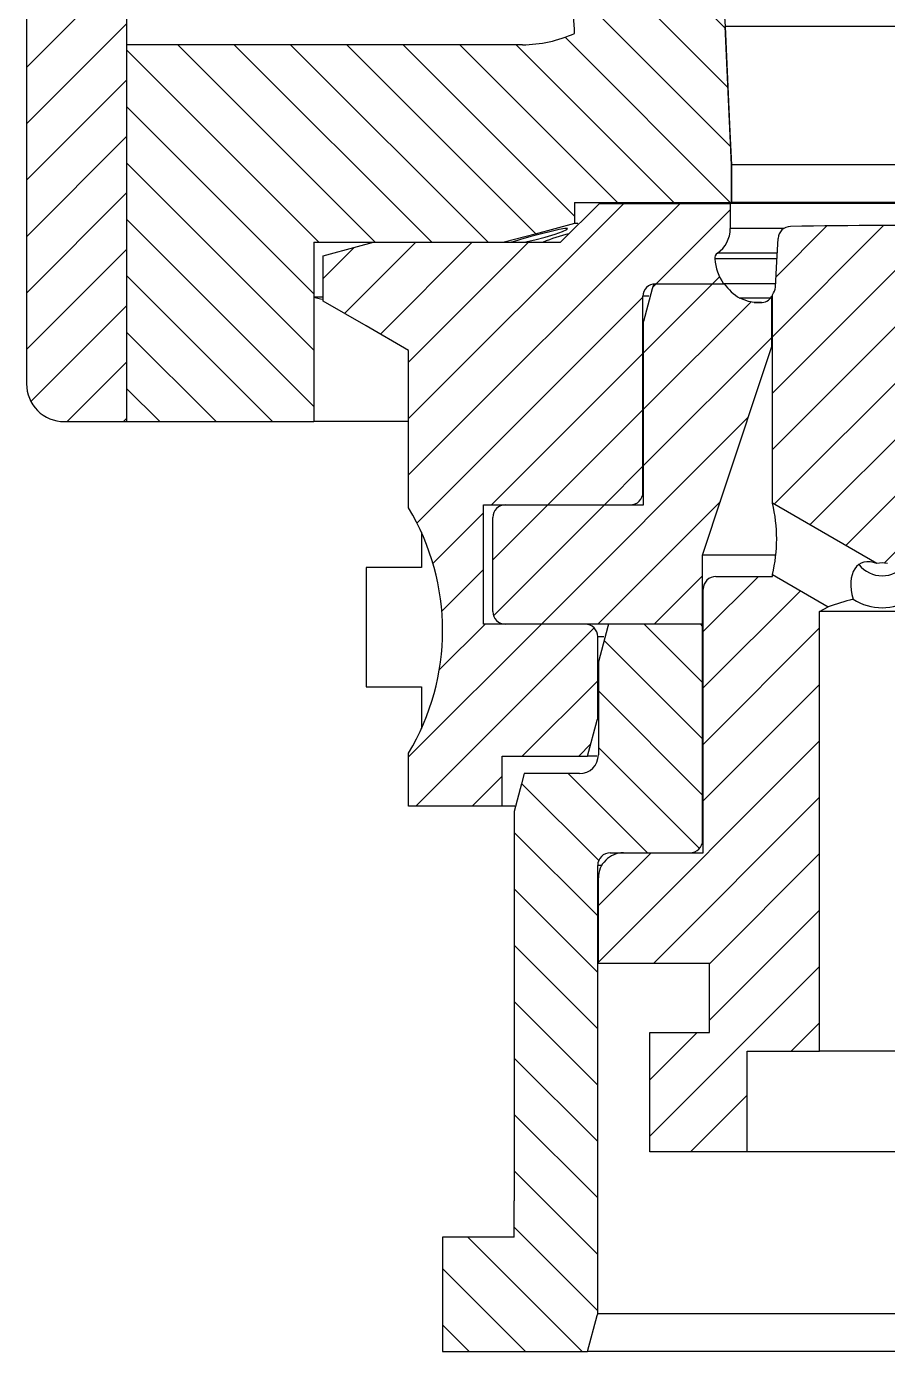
# Model space of a CAD drawing. Header units: millimetres. Extents: x 81 to 217, y 50 to 391.
# Drawn here: x 80.6 to 149.2, y 50.3 to 155.7 of the extents above; entities that cross this region are included whole.
import ezdxf

# ---------------------------------------------------------------- set-up
doc = ezdxf.new("R2010")
doc.units = ezdxf.units.MM
doc.linetypes.add('SLD-Solido', pattern=[0])
doc.layers.add('D', color=3, linetype='SLD-Solido', lineweight=25)
doc.layers.add('S', color=4, linetype='SLD-Solido')
pattern_1 = [(45, (0, 0), (-2.245064030267288, 2.245064030267288), [])]
pattern_2 = [(135.0000000000002, (0, 0), (-2.245064030267281, -2.245064030267296), [])]

msp = doc.modelspace()

# ---------------------------------------------------------------- hatches: boundary and pattern name
at = {"layer": 'S'}
h = msp.add_hatch(dxfattribs=at)
h.set_pattern_fill('ANSI31', color=256, angle=2.8e-322, style=0)
h.set_pattern_definition(pattern_1)
edge = h.paths.add_edge_path(flags=0)
edge.add_line((88.6027156004826, 301.0382876634701), (80.63377846360731, 301.0382876634701))
edge.add_line((80.63377846360731, 301.0382876634701), (80.63377846360731, 127.28828766347))
edge.add_spline(control_points=[(80.63377846360731, 127.28828766347), (80.63377846360731, 127.1772737536204), (80.63995962952836, 127.066089214978), (80.65226495372818, 126.9557594040635), (80.68948279259187, 126.6220634316699), (80.78482700739657, 126.2901913876107), (80.93040164317763, 125.9876253701226), (81.02151029423284, 125.7982628375593), (81.13323445903688, 125.6175426181665), (81.26190405096084, 125.4514008379004), (81.46750146459146, 125.1859277000132), (81.72176918899474, 124.952290797598), (82.00365024743942, 124.7698370984813), (82.28553114339067, 124.5873835045421), (82.6027998411744, 124.4510806834227), (82.9291835554653, 124.3722148195189), (83.15911176850251, 124.3166560205867), (83.39729409404546, 124.28828766347), (83.63383957231397, 124.28828766347)], knot_values=[0.01679368633422887, 0.01679368633422887, 0.01679368633422887, 0.01679368633422887, 0.01712459833956209, 0.01712459833956209, 0.01712459833956209, 0.01813189296940919, 0.01813189296940919, 0.01813189296940919, 0.0187568249722407, 0.0187568249722407, 0.0187568249722407, 0.01976415637296311, 0.01976415637296311, 0.01976415637296311, 0.02077148680644786, 0.02077148680644786, 0.02077148680644786, 0.02148023136088326, 0.02148023136088326, 0.02148023136088326, 0.02148023136088326], weights=[1, 1, 1, 1, 1, 1, 1, 1, 1, 1, 1, 1, 1, 1, 1, 1, 1, 1, 1], degree=3, periodic=0)
edge.add_line((83.63383957231397, 124.28828766347), (88.6027156004826, 124.28828766347))
edge.add_line((88.6027156004826, 124.28828766347), (88.6027156004826, 301.0382876634701))
h = msp.add_hatch(dxfattribs=at)
h.set_pattern_fill('ANSI31', color=256, angle=90.0000000000002, style=0)
h.set_pattern_definition(pattern_2)
edge = h.paths.add_edge_path(flags=0)
edge.add_line((120.1125537986216, 154.28828766347), (88.6027156004826, 154.28828766347))
edge.add_line((88.6027156004826, 154.28828766347), (88.6027156004826, 124.28828766347))
edge.add_line((88.6027156004826, 124.28828766347), (103.5187352795308, 124.28828766347))
edge.add_line((103.5187352795308, 124.28828766347), (103.5187352795308, 134.1821718731911))
edge.add_line((103.5187352795308, 134.1821718731911), (103.514524298972, 134.1846027039274))
edge.add_line((103.514524298972, 134.1846027039274), (103.514524298972, 138.55828766347))
edge.add_line((103.514524298972, 138.55828766347), (118.670009498962, 138.55828766347))
edge.add_spline(control_points=[(118.670009498962, 138.55828766347), (120.5368352167686, 139.0583253789277), (122.4036686439923, 139.5583339971949), (124.2705166309666, 140.05828766347)], knot_values=[0, 0, 0, 0, 1, 1, 1, 1], weights=[1, 1, 1, 1], degree=3, periodic=0)
edge.add_line((124.2705166309666, 140.05828766347), (124.2705166309666, 141.73828766347))
edge.add_line((124.2705166309666, 141.73828766347), (136.7574519230769, 141.73828766347))
edge.add_line((136.7574519230769, 141.73828766347), (136.7574519230769, 144.73828766347))
edge.add_line((136.7574519230769, 144.73828766347), (136.2574519230769, 155.73828766347))
edge.add_arc((86.30902491256194, 153.4679046175375), 50, 2.602562202499845, 6.69306097391225)
edge.add_line((135.9682635182571, 159.2954273418717), (135.4361902434498, 163.8294900919046))
edge.add_arc((234.7546674548402, 175.4845355405728), 100, 180.4275725068334, 186.6930609739121, ccw=False)
edge.add_line((134.7574519230769, 174.7382876634701), (134.2574519230769, 241.73828766347))
edge.add_arc((-45.73753603409697, 240.3950414846851), 180, 0.4275725068334171, 11.75228841617576)
edge.add_arc((152.9879740342078, 281.7382876634672), 22.9805221111309, 179.9999999999921, 191.7522884161733, ccw=False)
edge.add_arc((158.3224519230771, 281.73828766347), 28.3150000000002, 159.7506566892037, 180, ccw=False)
edge.add_line((131.7574519230769, 291.53828766347), (116.1602241174422, 291.53828766347))
edge.add_spline(control_points=[(116.1602241174422, 291.53828766347), (115.8107789384475, 292.1434929989457), (115.4613344754432, 292.7486987478342), (115.1118906635285, 293.353904872659), (113.6329158917265, 295.9153598472129), (112.153952636448, 298.4768214713807), (110.6749972926067, 301.0382876634701)], knot_values=[0.04276779223308891, 0.04276779223308891, 0.04276779223308891, 0.04276779223308891, 0.0448643295840941, 0.0448643295840941, 0.0448643295840941, 0.05373764696619936, 0.05373764696619936, 0.05373764696619936, 0.05373764696619936], weights=[1, 1, 1, 1, 1, 1, 1], degree=3, periodic=0)
edge.add_line((110.6749972926067, 301.0382876634701), (88.6027156004826, 301.0382876634701))
edge.add_line((88.6027156004826, 301.0382876634701), (88.60271560048261, 276.03828766347))
edge.add_line((88.60271560048261, 276.03828766347), (110.1676400358918, 276.03828766347))
edge.add_arc((110.1676400358918, 266.03828766347), 10, 9.340365204944476, 89.9999999999992, ccw=False)
edge.add_arc((-45.73753603409697, 240.3950414846851), 167.9999999999999, 0.4275725068325755, 9.340365204944192, ccw=False)
edge.add_line((122.2577860592653, 241.6487379182177), (122.7577860592653, 174.6487379182178))
edge.add_arc((234.7546674548402, 175.4845355405728), 112, 180.4275725068342, 186.693060973913)
edge.add_line((123.5179729780829, 162.4308846380644), (124.0500462528903, 157.8968218880315))
edge.add_arc((86.30902491256194, 153.4679046175375), 38.00000000000001, 2.602562202498973, 6.693060973911372, ccw=False)
edge.add_arc((120.1125537986216, 164.28828766347), 10, 270, 294.56514302369294, ccw=False)
h = msp.add_hatch(dxfattribs=at)
h.set_pattern_fill('ANSI31', color=256, angle=2.8e-322, style=0)
h.set_pattern_definition(pattern_1)
edge = h.paths.add_edge_path(flags=0)
edge.add_spline(control_points=[(135.4262379476143, 137.2420288516132), (135.4229201773524, 137.2847269558994), (135.4251551080829, 137.3282069664454), (135.432833099153, 137.3703399008587), (135.4428620993056, 137.4253739848791), (135.4625319277688, 137.479435006996), (135.4902111940371, 137.5280476541866), (135.5075665431542, 137.5585285728397), (135.528260640923, 137.5873299877935), (135.5516108358069, 137.6135036949018), (135.5774058361768, 137.6424178340728), (135.6067792514001, 137.6684864767189), (135.6385519992975, 137.6906653400606)], knot_values=[0.00285558257369599, 0.00285558257369599, 0.00285558257369599, 0.00285558257369599, 0.002985086375418688, 0.002985086375418688, 0.002985086375418688, 0.003154377876099893, 0.003154377876099893, 0.003154377876099893, 0.003259604540516193, 0.003259604540516193, 0.003259604540516193, 0.003376709223800155, 0.003376709223800155, 0.003376709223800155, 0.003376709223800155], weights=[1, 1, 1, 1, 1, 1, 1, 1, 1, 1, 1, 1, 1], degree=3, periodic=0)
edge.add_spline(control_points=[(135.6385519992975, 137.6906653400606), (135.7702897352196, 137.7826244381974), (135.8933648196792, 137.888396756764), (136.0040827188113, 138.004813480682), (136.1892314727869, 138.199492132863), (136.3433281939523, 138.4288203504992), (136.4535875769147, 138.673815671235), (136.522454179554, 138.8268366200949), (136.5754668096759, 138.9879972754402), (136.6108847796876, 139.1520204053619), (136.6467060658759, 139.3179113210882), (136.6649227991739, 139.4885733138566), (136.6649227991739, 139.65828766347)], knot_values=[0.01384259722314633, 0.01384259722314633, 0.01384259722314633, 0.01384259722314633, 0.01432768759414769, 0.01432768759414769, 0.01432768759414769, 0.01514077628266828, 0.01514077628266828, 0.01514077628266828, 0.01564418682858633, 0.01564418682858633, 0.01564418682858633, 0.01615681313686608, 0.01615681313686608, 0.01615681313686608, 0.01615681313686608], weights=[1, 1, 1, 1, 1, 1, 1, 1, 1, 1, 1, 1, 1], degree=3, periodic=0)
edge.add_line((136.6649227991739, 139.65828766347), (136.6649227991739, 141.65828766347))
edge.add_line((136.6649227991739, 141.65828766347), (126.2614687124581, 141.65828766347))
edge.add_spline(control_points=[(126.2614687124581, 141.65828766347), (125.2279620472377, 140.6249655039651), (124.1944679069251, 139.5916308172517), (123.1609822326598, 138.55828766347)], knot_values=[0.1109586534409982, 0.1109586534409982, 0.1109586534409982, 0.1109586534409982, 0.1153321081332585, 0.1153321081332585, 0.1153321081332585, 0.1153321081332585], weights=[1, 1, 1, 1], degree=3, periodic=0)
edge.add_line((123.1609822326598, 138.55828766347), (108.2596833350122, 138.55828766347))
edge.add_spline(control_points=[(108.2596833350122, 138.55828766347), (107.8318482486474, 138.4436559137515), (107.4040132122738, 138.329023977453), (106.9761782214222, 138.2143918712555), (106.0706128722803, 137.9717589275007), (105.1650477265249, 137.7291252246568), (104.2594827490523, 137.4864908937455)], knot_values=[0.03869107839163863, 0.03869107839163863, 0.03869107839163863, 0.03869107839163863, 0.04001985589292231, 0.04001985589292231, 0.04001985589292231, 0.04283237681229295, 0.04283237681229295, 0.04283237681229295, 0.04283237681229295], weights=[1, 1, 1, 1, 1, 1, 1], degree=3, periodic=0)
edge.add_line((104.2594827490523, 137.4864908937455), (104.2594827490523, 133.8842694939594))
edge.add_spline(control_points=[(104.2594827490523, 133.8842694939594), (105.3964187407474, 133.2278891493971), (106.5333557197769, 132.5715105150217), (107.6702939542551, 131.9151340552664), (108.8001443013369, 131.2628495701631), (109.9299958855128, 130.6105672278767), (111.0598490733937, 129.95828766347)], knot_values=[0.04010102363409781, 0.04010102363409781, 0.04010102363409781, 0.04010102363409781, 0.04403944050539126, 0.04403944050539126, 0.04403944050539126, 0.04795330454318113, 0.04795330454318113, 0.04795330454318113, 0.04795330454318113], weights=[1, 1, 1, 1, 1, 1, 1], degree=3, periodic=0)
edge.add_line((111.0598490733937, 129.95828766347), (111.0598490733937, 117.4169682686207))
edge.add_arc((94.75745192307694, 107.65828766347), 19, -30.904909070196823, 30.904909070195174, ccw=False)
edge.add_line((111.0598490733937, 97.8996070583194), (111.0598490733937, 93.65828766347003))
edge.add_line((111.0598490733937, 93.65828766347003), (118.5104394985011, 93.65828766347003))
edge.add_line((118.5104394985011, 93.65828766347003), (118.5104394985011, 97.65828766347003))
edge.add_line((118.5104394985011, 97.65828766347003), (125.307457748422, 97.65828766347003))
edge.add_spline(control_points=[(125.307457748422, 97.65828766347005), (125.5633695045897, 98.61320642343597), (125.8192825434833, 99.5681248396412), (126.0751969999125, 100.5230428759513), (126.0872786989409, 100.5681244726398), (126.0993604011321, 100.6132060684808), (126.1114421065012, 100.65828766347)], knot_values=[0.03307783867654354, 0.03307783867654354, 0.03307783867654354, 0.03307783867654354, 0.03604368526471742, 0.03604368526471742, 0.03604368526471742, 0.03618370262185396, 0.03618370262185396, 0.03618370262185396, 0.03618370262185396], weights=[1, 1, 1, 1, 1, 1, 1], degree=3, periodic=0)
edge.add_line((126.1114421065012, 100.65828766347), (126.1114421065012, 107.15828766347))
edge.add_spline(control_points=[(126.1114421065013, 107.15828766347), (126.1114421065013, 107.2354837220686), (126.1023813223808, 107.3131922274685), (126.0846209720741, 107.3883174657053), (126.0588752730727, 107.4972202597181), (126.0139728355359, 107.6031795217382), (125.9536336236492, 107.6974230311686), (125.8932897842762, 107.7916737682466), (125.8158430569282, 107.8768060927524), (125.7277071280022, 107.9457744798757), (125.6725505989994, 107.9889357296747), (125.6125086241303, 108.0264753911692), (125.5495524393318, 108.0571617883424), (125.4489133881656, 108.1062157439642), (125.3384168894683, 108.1385698094091), (125.2272138008251, 108.1515460283494), (125.188762606262, 108.1560328742208), (125.149985453579, 108.1582876634701), (125.1112733605175, 108.1582876634701)], knot_values=[0.005141706174269068, 0.005141706174269068, 0.005141706174269068, 0.005141706174269068, 0.005372973038687498, 0.005372973038687498, 0.005372973038687498, 0.005708685022509939, 0.005708685022509939, 0.005708685022509939, 0.006044422463349448, 0.006044422463349448, 0.006044422463349448, 0.006252702070652569, 0.006252702070652569, 0.006252702070652569, 0.00658857493742822, 0.00658857493742822, 0.00658857493742822, 0.006704001581835981, 0.006704001581835981, 0.006704001581835981, 0.006704001581835981], weights=[1, 1, 1, 1, 1, 1, 1, 1, 1, 1, 1, 1, 1, 1, 1, 1, 1, 1, 1], degree=3, periodic=0)
edge.add_line((125.1112733605175, 108.15828766347), (117.0102983402367, 108.15828766347))
edge.add_line((117.0102983402367, 108.15828766347), (117.0102983402367, 117.65828766347))
edge.add_line((117.0102983402367, 117.65828766347), (128.7119596464467, 117.65828766347))
edge.add_spline(control_points=[(128.7119596464467, 117.65828766347), (128.771811092005, 117.65828766347), (128.8319020619062, 117.6637018589259), (128.8907895743056, 117.6744002895972), (128.9597733025451, 117.6869329574574), (129.0278029979469, 117.7068664252055), (129.0926415575055, 117.7335457003057), (129.1961683075722, 117.7761440964461), (129.2937694079785, 117.8372011342423), (129.3773614754499, 117.9116643975938), (129.4609541018387, 117.9861281588251), (129.5328430379905, 118.0760528133868), (129.5870696760034, 118.1739918283558), (129.6412871647701, 118.2719143188236), (129.6793438023303, 118.380550136196), (129.6980840207543, 118.4909002809218), (129.7074589328416, 118.5461036345978), (129.7121963298211, 118.6022939206613), (129.7121963298211, 118.65828766347)], knot_values=[0.005865406231591019, 0.005865406231591019, 0.005865406231591019, 0.005865406231591019, 0.00604440336513959, 0.00604440336513959, 0.00604440336513959, 0.006252912744985819, 0.006252912744985819, 0.006252912744985819, 0.006588757503762652, 0.006588757503762652, 0.006588757503762652, 0.006924606096179131, 0.006924606096179131, 0.006924606096179131, 0.00726039776046365, 0.00726039776046365, 0.00726039776046365, 0.007427778270848882, 0.007427778270848882, 0.007427778270848882, 0.007427778270848882], weights=[1, 1, 1, 1, 1, 1, 1, 1, 1, 1, 1, 1, 1, 1, 1, 1, 1, 1, 1], degree=3, periodic=0)
edge.add_line((129.7121963298211, 118.65828766347), (129.7121963298211, 134.25828766347))
edge.add_spline(control_points=[(129.7121963298211, 134.25828766347), (129.7121963298211, 134.2591418742163), (129.7121974246095, 134.2599960856641), (129.7121996141811, 134.2608502936041), (129.7124864392212, 134.3727480898887), (129.7320971419084, 134.4861393562388), (129.7694063482462, 134.5916344850572), (129.7927721218751, 134.6577033066936), (129.8232891561515, 134.7216503289969), (129.8599531266514, 134.78137303688), (129.9185288619811, 134.8767882764854), (129.9943926800731, 134.9634024973167), (130.0812556449008, 135.0340425005705), (130.1681345177931, 135.1046954408193), (130.2684138446576, 135.1613183504157), (130.3737842298329, 135.1992242661658), (130.479157560299, 135.2371312414541), (130.5925292715432, 135.2573663891536), (130.704510010913, 135.2582560852992), (130.707159694175, 135.2582771372498), (130.7098094819723, 135.25828766347), (130.7124592488628, 135.25828766347)], knot_values=[0.005966781373180512, 0.005966781373180512, 0.005966781373180512, 0.005966781373180512, 0.00596933035435284, 0.00596933035435284, 0.00596933035435284, 0.006307970581947749, 0.006307970581947749, 0.006307970581947749, 0.006518207203703835, 0.006518207203703835, 0.006518207203703835, 0.006857040037517801, 0.006857040037517801, 0.006857040037517801, 0.007195935046038557, 0.007195935046038557, 0.007195935046038557, 0.007534838560955734, 0.007534838560955734, 0.007534838560955734, 0.007542749143058286, 0.007542749143058286, 0.007542749143058286, 0.007542749143058286], weights=[1, 1, 1, 1, 1, 1, 1, 1, 1, 1, 1, 1, 1, 1, 1, 1, 1, 1, 1, 1, 1, 1], degree=3, periodic=0)
edge.add_line((130.7124592488628, 135.25828766347), (136.1374122790919, 135.25828766347))
edge.add_spline(control_points=[(136.1374122790919, 135.25828766347), (136.0604177690846, 135.3682450873856), (135.9888754947993, 135.4822275970131), (135.923329149369, 135.5993705278546), (135.7867327495502, 135.8434924924297), (135.6752882333425, 136.1034385683586), (135.5926519398284, 136.3706937891228), (135.5053023542609, 136.653192335243), (135.449145261912, 136.9472227566787), (135.4262379476143, 137.2420288516132)], knot_values=[0.02484090176022185, 0.02484090176022185, 0.02484090176022185, 0.02484090176022185, 0.02524430822777915, 0.02524430822777915, 0.02524430822777915, 0.02608352631045069, 0.02608352631045069, 0.02608352631045069, 0.0269769344102542, 0.0269769344102542, 0.0269769344102542, 0.0269769344102542], weights=[1, 1, 1, 1, 1, 1, 1, 1, 1, 1], degree=3, periodic=0)
h = msp.add_hatch(dxfattribs=at)
h.set_pattern_fill('ANSI31', color=256, angle=2.8e-322, style=0)
h.set_pattern_definition(pattern_1)
edge = h.paths.add_edge_path(flags=0)
edge.add_ellipse((148.7574519230769, 110.1519243562716), major_axis=(-1.745740669421575e-14, -2.886751345948125), ratio=0.86602540378444, start_angle=170.2090516677104, end_angle=189.7909483322888, ccw=False)
edge.add_line((149.1825864753743, 112.9966295225862), (157.4971178556194, 117.7970264531563))
edge.add_line((157.4971178556194, 117.7970264531563), (157.4971178556194, 134.38828766347))
edge.add_spline(control_points=[(157.4971178556194, 134.38828766347), (157.4865705592885, 134.4001833320176), (157.4763039751044, 134.4123339295126), (157.4663356471713, 134.4247187923825), (157.3961556981847, 134.511911855276), (157.3400572442721, 134.6124237231279), (157.3027061145259, 134.7179355639952), (157.2794128444932, 134.7837358709116), (157.2629637031918, 134.8523624773192), (157.2538990782479, 134.9215729490249), (157.2505360174709, 134.9472506824328), (157.2481705766475, 134.9730788085826), (157.246813537029, 134.9989402589331)], knot_values=[0.005924238509752129, 0.005924238509752129, 0.005924238509752129, 0.005924238509752129, 0.005971849998078845, 0.005971849998078845, 0.005971849998078845, 0.006310598265007536, 0.006310598265007536, 0.006310598265007536, 0.006520002924392196, 0.006520002924392196, 0.006520002924392196, 0.006597719665407944, 0.006597719665407944, 0.006597719665407944, 0.006597719665407944], weights=[1, 1, 1, 1, 1, 1, 1, 1, 1, 1, 1, 1, 1], degree=3, periodic=0)
edge.add_spline(control_points=[(157.246813537029, 134.9989402589331), (157.2110811169537, 135.6799021078407), (157.1753481341605, 136.360863927221), (157.13961456678, 137.0418257159247), (157.1075689736549, 137.6525071008045), (157.0755229103716, 138.2631884610129), (157.0434763603733, 138.87386979568)], knot_values=[0.01390536373116515, 0.01390536373116515, 0.01390536373116515, 0.01390536373116515, 0.0159510598497261, 0.0159510598497261, 0.0159510598497261, 0.01778562466591818, 0.01778562466591818, 0.01778562466591818, 0.01778562466591818], weights=[1, 1, 1, 1, 1, 1, 1], degree=3, periodic=0)
edge.add_spline(control_points=[(157.0434763603733, 138.87386979568), (157.0409457595804, 138.9220931042677), (157.0348924778041, 138.9702582101395), (157.0254120903238, 139.0176081170533), (157.0034323071656, 139.127386402877), (156.9621655792059, 139.2348798285734), (156.9050505186678, 139.3311723660092), (156.8478535479701, 139.4276029990197), (156.773181144706, 139.5154686220026), (156.687253298627, 139.5874878257474), (156.6012181833813, 139.6595969356206), (156.5015199461184, 139.7178167858084), (156.3964488193618, 139.7573366935023), (156.2913274214501, 139.7968755094489), (156.1779229685269, 139.8187917623071), (156.0656393833619, 139.821286309934), (156.0643181806815, 139.8213156624258), (156.0629969174326, 139.8213424047533), (156.0616756090869, 139.8213665366199)], knot_values=[0.003791551241887135, 0.003791551241887135, 0.003791551241887135, 0.003791551241887135, 0.003937029451530962, 0.003937029451530962, 0.003937029451530962, 0.004275886945337145, 0.004275886945337145, 0.004275886945337145, 0.004615237249376364, 0.004615237249376364, 0.004615237249376364, 0.004955013977675903, 0.004955013977675903, 0.004955013977675903, 0.005294949564536462, 0.005294949564536462, 0.005294949564536462, 0.005298893975828871, 0.005298893975828871, 0.005298893975828871, 0.005298893975828871], weights=[1, 1, 1, 1, 1, 1, 1, 1, 1, 1, 1, 1, 1, 1, 1, 1, 1, 1, 1], degree=3, periodic=0)
edge.add_arc((148.757451923077, -260.11171233653), 399.9997740757017, 88.95368828050576, 91.04631171949427)
edge.add_spline(control_points=[(141.453228237067, 139.82136653662), (141.3645824516201, 139.8197475441436), (141.2753857155994, 139.8061581075478), (141.1902819615266, 139.7812975472793), (141.0827495616415, 139.7498851173896), (140.9791487989803, 139.6995079061719), (140.8880516916522, 139.6343061054829), (140.7969506787639, 139.5691015094302), (140.7158452328411, 139.4872711711736), (140.6514749582656, 139.3955787415693), (140.6114062722089, 139.3385027822105), (140.5771565817773, 139.2768787037448), (140.5498462314607, 139.2127124392078), (140.5060688891893, 139.1098566174283), (140.4794385343444, 138.9980268944207), (140.4721691605864, 138.8864790034704), (140.4718953615444, 138.8822775816293), (140.4716481266771, 138.878074344288), (140.4714274857805, 138.87386979568)], knot_values=[0.005366679337701979, 0.005366679337701979, 0.005366679337701979, 0.005366679337701979, 0.005634840456511827, 0.005634840456511827, 0.005634840456511827, 0.005973885123518086, 0.005973885123518086, 0.005973885123518086, 0.006312954294426679, 0.006312954294426679, 0.006312954294426679, 0.006522163478382204, 0.006522163478382204, 0.006522163478382204, 0.0068604746558427, 0.0068604746558427, 0.0068604746558427, 0.006873049505887447, 0.006873049505887447, 0.006873049505887447, 0.006873049505887447], weights=[1, 1, 1, 1, 1, 1, 1, 1, 1, 1, 1, 1, 1, 1, 1, 1, 1, 1, 1], degree=3, periodic=0)
edge.add_spline(control_points=[(140.4714274857805, 138.87386979568), (140.4393809357823, 138.2631884610129), (140.407334872499, 137.6525071008045), (140.3752892793738, 137.0418257159247), (140.3395557119934, 136.360863927221), (140.3038227292001, 135.6799021078407), (140.2680903091249, 134.9989402589331)], knot_values=[0.01411649503369622, 0.01411649503369622, 0.01411649503369622, 0.01411649503369622, 0.01595105984987157, 0.01595105984987157, 0.01595105984987157, 0.01799675596841386, 0.01799675596841386, 0.01799675596841386, 0.01799675596841386], weights=[1, 1, 1, 1, 1, 1, 1], degree=3, periodic=0)
edge.add_spline(control_points=[(140.2680903091249, 134.9989402589331), (140.2630858155187, 134.9035683470478), (140.244067796648, 134.8079641455046), (140.2121977316281, 134.7179355639956), (140.1887697770729, 134.6517547916957), (140.1581603600857, 134.5877066298894), (140.1213846672791, 134.5279043548871), (140.0910277684533, 134.4785399113308), (140.0562326888732, 134.4316494090621), (140.0177859905345, 134.38828766347)], knot_values=[0.006021232658879369, 0.006021232658879369, 0.006021232658879369, 0.006021232658879369, 0.006310158502255196, 0.006310158502255196, 0.006310158502255196, 0.006520773964868193, 0.006520773964868193, 0.006520773964868193, 0.006695569654282613, 0.006695569654282613, 0.006695569654282613, 0.006695569654282613], weights=[1, 1, 1, 1, 1, 1, 1, 1, 1, 1], degree=3, periodic=0)
edge.add_line((140.0177859905345, 134.38828766347), (140.0177859905345, 117.7970264531563))
edge.add_line((140.0177859905345, 117.7970264531563), (148.3323173707795, 112.9966295225862))
h = msp.add_hatch(dxfattribs=at)
h.set_pattern_fill('ANSI31', color=256, angle=2.8e-322, style=0)
h.set_pattern_definition(pattern_1)
edge = h.paths.add_edge_path(flags=0)
edge.add_spline(control_points=[(138.5687822032228, 133.775617415477), (138.4135955476806, 133.7810319414015), (138.2582147635049, 133.8016481604276), (138.1069867071967, 133.8368942968765), (137.8705730415633, 133.8919943128439), (137.6400307812132, 133.9843625459336), (137.4309860039434, 134.1077631705432)], knot_values=[0.01455042836893736, 0.01455042836893736, 0.01455042836893736, 0.01455042836893736, 0.01501221539064275, 0.01501221539064275, 0.01501221539064275, 0.01574036538802432, 0.01574036538802432, 0.01574036538802432, 0.01574036538802432], weights=[1, 1, 1, 1, 1, 1, 1], degree=3, periodic=0)
edge.add_spline(control_points=[(137.4309860039434, 134.1077631705432), (137.4255905025995, 134.1109481735105), (137.4202024646653, 134.1141458537172), (137.4148219793332, 134.1173561584137), (137.0302961866042, 134.3467861971818), (136.680058321986, 134.6457390116691), (136.393133668694, 134.9895012424279), (136.3208400903568, 135.076115625241), (136.2521528399458, 135.1658714376213), (136.1874407546851, 135.25828766347)], knot_values=[0.02500568398897387, 0.02500568398897387, 0.02500568398897387, 0.02500568398897387, 0.02502421825360151, 0.02502421825360151, 0.02502421825360151, 0.02636752910804539, 0.02636752910804539, 0.02636752910804539, 0.02670329250960909, 0.02670329250960909, 0.02670329250960909, 0.02670329250960909], weights=[1, 1, 1, 1, 1, 1, 1, 1, 1, 1], degree=3, periodic=0)
edge.add_line((136.1874407546851, 135.25828766347), (130.5662665960342, 135.25828766347))
edge.add_spline(control_points=[(130.5662665960342, 135.25828766347), (130.529300016736, 135.1203641712999), (130.4923334948228, 134.9824406637492), (130.4553670292576, 134.844517141096), (130.2243121711204, 133.9824412170586), (129.9932595115077, 133.1203647037669), (129.7622088182245, 132.25828766347)], knot_values=[0.02865765173936002, 0.02865765173936002, 0.02865765173936002, 0.02865765173936002, 0.02908602629371383, 0.02908602629371383, 0.02908602629371383, 0.03176353468887001, 0.03176353468887001, 0.03176353468887001, 0.03176353468887001], weights=[1, 1, 1, 1, 1, 1, 1], degree=3, periodic=0)
edge.add_line((129.7622088182245, 132.25828766347), (129.7622088182245, 117.65828766347))
edge.add_line((129.7622088182245, 117.65828766347), (118.7604643974529, 117.65828766347))
edge.add_spline(control_points=[(118.7604643974529, 117.6582876634701), (118.6819179068342, 117.6582876634701), (118.6028321552411, 117.6489063813639), (118.5264655074759, 117.6305301386134), (118.4176264605907, 117.6043400045061), (118.3118080345351, 117.5589970892075), (118.2177744974207, 117.4982553807265), (118.1237454514569, 117.43751657334), (118.0389064905053, 117.3597048545123), (117.9702855932647, 117.2712637064561), (117.9273336997075, 117.2159057188731), (117.890029076999, 117.1556802837592), (117.8595981531807, 117.0925666495352), (117.8109920942453, 116.9917578458645), (117.7791199378319, 116.8811671379889), (117.7666218412537, 116.7699522044383), (117.7624586162676, 116.7329055399892), (117.7603672115683, 116.6955675211576), (117.7603672115683, 116.6582876634716)], knot_values=[0.005137159835611155, 0.005137159835611155, 0.005137159835611155, 0.005137159835611155, 0.005372498116811046, 0.005372498116811046, 0.005372498116811046, 0.005708336750105598, 0.005708336750105598, 0.005708336750105598, 0.006044159461647425, 0.006044159461647425, 0.006044159461647425, 0.006252530962755178, 0.006252530962755178, 0.006252530962755178, 0.006588275917690748, 0.006588275917690748, 0.006588275917690748, 0.006699405621626696, 0.006699405621626696, 0.006699405621626696, 0.006699405621626696], weights=[1, 1, 1, 1, 1, 1, 1, 1, 1, 1, 1, 1, 1, 1, 1, 1, 1, 1, 1], degree=3, periodic=0)
edge.add_line((117.760367211559, 116.6582876634711), (117.7603672115683, 109.15828766347))
edge.add_spline(control_points=[(117.7603672115683, 109.15828766347), (117.7603672115683, 109.131398495638), (117.7614536204672, 109.10448747867), (117.7636211396693, 109.0776858144081), (117.7726424394925, 108.9661362378998), (117.8010474510265, 108.8546059865401), (117.8464832393359, 108.7523304713355), (117.8919196029395, 108.6500536611492), (117.9556401176736, 108.5542111181541), (118.0323674658064, 108.4727376679515), (118.0803824360124, 108.4217526491904), (118.1340752685344, 108.375588408627), (118.1916828237999, 108.335760289436), (118.2837604628444, 108.2721005981718), (118.3880994008678, 108.2234612682341), (118.4960583967427, 108.1938689869168), (118.5818245360873, 108.1703599156956), (118.6715346100487, 108.15828766347), (118.7604643974529, 108.15828766347)], knot_values=[0.005292752477242207, 0.005292752477242207, 0.005292752477242207, 0.005292752477242207, 0.005372756400371969, 0.005372756400371969, 0.005372756400371969, 0.005708496733287334, 0.005708496733287334, 0.005708496733287334, 0.006044240997994245, 0.006044240997994245, 0.006044240997994245, 0.006252516063576387, 0.006252516063576387, 0.006252516063576387, 0.006588339873236833, 0.006588339873236833, 0.006588339873236833, 0.006854966381249037, 0.006854966381249037, 0.006854966381249037, 0.006854966381249037], weights=[1, 1, 1, 1, 1, 1, 1, 1, 1, 1, 1, 1, 1, 1, 1, 1, 1, 1, 1], degree=3, periodic=0)
edge.add_line((118.7604643974529, 108.15828766347), (134.4637728790924, 108.15828766347))
edge.add_line((134.4637728790924, 108.15828766347), (134.4637728790924, 113.65828766347))
edge.add_spline(control_points=[(134.4637728790924, 113.65828766347), (134.9946996827494, 115.2600129734961), (135.5256496732113, 116.8617305981193), (136.0566328235173, 118.463437229719), (137.3600386406833, 122.395150957014), (138.6636067392368, 126.3268109221754), (139.9677272054056, 130.25828766347)], knot_values=[0.01427255434879646, 0.01427255434879646, 0.01427255434879646, 0.01427255434879646, 0.01933483299820537, 0.01933483299820537, 0.01933483299820537, 0.03176122258817061, 0.03176122258817061, 0.03176122258817061, 0.03176122258817061], weights=[1, 1, 1, 1, 1, 1, 1], degree=3, periodic=0)
edge.add_line((139.9677272054056, 130.25828766347), (139.9677272054056, 134.25828766347))
edge.add_spline(control_points=[(139.9677272054056, 134.25828766347), (139.9609469466131, 134.246538548928), (139.953926060849, 134.2349250551165), (139.9466733004217, 134.2234615884507), (139.8867579376832, 134.1287614021686), (139.8096436476712, 134.0431133748634), (139.721741311578, 133.9736068623389), (139.6338414363737, 133.9041022956989), (139.532729585244, 133.8488181635904), (139.426781516103, 133.8123177596194), (139.3603248406694, 133.7894226231666), (139.2910670364294, 133.7734734901107), (139.2212903369788, 133.7649947403991), (139.1696901125622, 133.7587246618294), (139.1174434875437, 133.7564753360708), (139.0654953161176, 133.75828766347)], knot_values=[0.005591139311261879, 0.005591139311261879, 0.005591139311261879, 0.005591139311261879, 0.005631740054948122, 0.005631740054948122, 0.005631740054948122, 0.005970876796709278, 0.005970876796709278, 0.005970876796709278, 0.006309997105055334, 0.006309997105055334, 0.006309997105055334, 0.006520866953174873, 0.006520866953174873, 0.006520866953174873, 0.006677524082843607, 0.006677524082843607, 0.006677524082843607, 0.006677524082843607], weights=[1, 1, 1, 1, 1, 1, 1, 1, 1, 1, 1, 1, 1, 1, 1, 1], degree=3, periodic=0)
edge.add_spline(control_points=[(139.0654953161176, 133.75828766347), (138.899924269063, 133.7640639773778), (138.7343532318895, 133.7698405745242), (138.5687822032228, 133.775617415477)], knot_values=[0.0321453418100091, 0.0321453418100091, 0.0321453418100091, 0.0321453418100091, 0.03264235846519911, 0.03264235846519911, 0.03264235846519911, 0.03264235846519911], weights=[1, 1, 1, 1], degree=3, periodic=0)
h = msp.add_hatch(dxfattribs=at)
h.set_pattern_fill('ANSI31', color=256, angle=2.8e-322, style=0)
h.set_pattern_definition(pattern_1)
edge = h.paths.add_edge_path(flags=0)
edge.add_spline(control_points=[(143.7755586471784, 109.15828766347), (144.0011013894685, 109.2880332651963), (144.2266710047168, 109.4177321783183), (144.4522823479612, 109.5473584548463)], knot_values=[0.006993889530904398, 0.006993889530904398, 0.006993889530904398, 0.006993889530904398, 0.007774486384153918, 0.007774486384153918, 0.007774486384153918, 0.007774486384153918], weights=[1, 1, 1, 1], degree=3, periodic=0)
edge.add_line((144.4522823479612, 109.5473584548463), (140.0177859905345, 112.107616120527))
edge.add_line((140.0177859905345, 112.107616120527), (140.0177859905345, 111.9582876634701))
edge.add_line((140.0177859905345, 111.9582876634701), (135.5142740335958, 111.9582876634701))
edge.add_spline(control_points=[(135.5142740335958, 111.9582876634701), (135.4258913323313, 111.9582876634701), (135.3367435916313, 111.946376403236), (135.2514617040645, 111.9231707673721), (135.1433578540811, 111.8937551593247), (135.0388409557599, 111.8452667917818), (134.9465744665642, 111.7817166906841), (134.8543352519419, 111.718185375409), (134.771793917395, 111.6378472544539), (134.7057978589973, 111.5473551497669), (134.6644815612075, 111.4907033006164), (134.6289631204826, 111.4293468333133), (134.600413348414, 111.3653048237411), (134.5548589602149, 111.2631185590632), (134.5263165961225, 111.1516588501898), (134.5171532684144, 111.0401542834747), (134.5149163522791, 111.0129342197174), (134.513795067745, 110.9855994862717), (134.513795067745, 110.9582876634701)], knot_values=[0.005108237926294664, 0.005108237926294664, 0.005108237926294664, 0.005108237926294664, 0.005373219181644915, 0.005373219181644915, 0.005373219181644915, 0.005709329106416115, 0.005709329106416115, 0.005709329106416115, 0.006045339774503144, 0.006045339774503144, 0.006045339774503144, 0.006253864328592414, 0.006253864328592414, 0.006253864328592414, 0.006589505676994342, 0.006589505676994342, 0.006589505676994342, 0.006670774134489758, 0.006670774134489758, 0.006670774134489758, 0.006670774134489758], weights=[1, 1, 1, 1, 1, 1, 1, 1, 1, 1, 1, 1, 1, 1, 1, 1, 1, 1, 1], degree=3, periodic=0)
edge.add_line((134.5137950677446, 110.9582876634701), (134.513795067745, 89.95828766347006))
edge.add_line((134.513795067745, 89.95828766347006), (128.1618392686196, 89.95828766347006))
edge.add_spline(control_points=[(128.1618392686196, 89.95828766347006), (127.950977521313, 89.95828766347006), (127.7375307232868, 89.92411682492546), (127.5372082189966, 89.85828696276496), (127.3244652110357, 89.78837548207886), (127.1208581155643, 89.6807665108192), (126.9432555860166, 89.54436803551167), (126.76567809588, 89.40798879043422), (126.609199073367, 89.23906524048712), (126.486786344584, 89.05158674219203), (126.4101659617759, 88.93424049519247), (126.3455969806224, 88.80810828736833), (126.2952033243839, 88.67733633258646), (126.2147250594973, 88.4684945695108), (126.1691923563545, 88.2428784405514), (126.1623779977435, 88.01917060063415), (126.1617600281987, 87.99888334545548), (126.1614509359013, 87.97858432844346), (126.1614509359013, 87.95828766347006)], knot_values=[0.01011292289242497, 0.01011292289242497, 0.01011292289242497, 0.01011292289242497, 0.01074548078768897, 0.01074548078768897, 0.01074548078768897, 0.01141729342877002, 0.01141729342877002, 0.01141729342877002, 0.01208901106004544, 0.01208901106004544, 0.01208901106004544, 0.01250579025191694, 0.01250579025191694, 0.01250579025191694, 0.01317722505747399, 0.01317722505747399, 0.01317722505747399, 0.01323739948707849, 0.01323739948707849, 0.01323739948707849, 0.01323739948707849], weights=[1, 1, 1, 1, 1, 1, 1, 1, 1, 1, 1, 1, 1, 1, 1, 1, 1, 1, 1], degree=3, periodic=0)
edge.add_line((126.1614509359013, 87.95828766347006), (126.1614509359013, 81.15828766347005))
edge.add_line((126.1614509359013, 81.15828766347005), (135.0140258359456, 81.15828766347005))
edge.add_line((135.0140258359456, 81.15828766347005), (135.0140258359456, 75.65828766347002))
edge.add_line((135.0140258359456, 75.65828766347002), (130.2623374164716, 75.65828766347002))
edge.add_line((130.2623374164716, 75.65828766347002), (130.2623374164716, 66.15828766347006))
edge.add_line((130.2623374164716, 66.15828766347006), (138.0158616957203, 66.15828766347006))
edge.add_line((138.0158616957203, 66.15828766347006), (138.0158616957203, 74.15828766347008))
edge.add_line((138.0158616957203, 74.15828766347008), (143.7755586471784, 74.15828766347008))
edge.add_line((143.7755586471784, 74.15828766347008), (143.7755586471784, 109.15828766347))
h = msp.add_hatch(dxfattribs=at)
h.set_pattern_fill('ANSI31', color=256, angle=90.0000000000002, style=0)
h.set_pattern_definition(pattern_2)
edge = h.paths.add_edge_path(flags=0)
edge.add_spline(control_points=[(133.4633595795463, 89.95828766347005), (133.5326434609698, 89.95828766347005), (133.6022978878262, 89.96556022639965), (133.6700874645938, 89.97987209234327), (133.7796814049022, 90.00300977599197), (133.8867926510551, 90.04538833238571), (133.9825476880458, 90.10350164452544), (134.0425363789733, 90.13990851804644), (134.0989817806634, 90.18289635993412), (134.1500236013418, 90.23105065382983), (134.2314310431834, 90.3078527315698), (134.3007055706212, 90.39976490520725), (134.3521055953045, 90.49918204756668), (134.4035062094093, 90.59860032997622), (134.4384489334404, 90.70826647263844), (134.454033998675, 90.81909572757255), (134.4605107222563, 90.86515331142813), (134.4637728790924, 90.91177692300116), (134.4637728790924, 90.95828766347005)], knot_values=[0.005501302638582893, 0.005501302638582893, 0.005501302638582893, 0.005501302638582893, 0.005708721516698895, 0.005708721516698895, 0.005708721516698895, 0.006044754753757332, 0.006044754753757332, 0.006044754753757332, 0.006253442450261264, 0.006253442450261264, 0.006253442450261264, 0.006589197683416619, 0.006589197683416619, 0.006589197683416619, 0.006924959258403562, 0.006924959258403562, 0.006924959258403562, 0.007063810588243429, 0.007063810588243429, 0.007063810588243429, 0.007063810588243429], weights=[1, 1, 1, 1, 1, 1, 1, 1, 1, 1, 1, 1, 1, 1, 1, 1, 1, 1, 1], degree=3, periodic=0)
edge.add_line((134.4637728790924, 90.95828766347005), (134.4637728790924, 108.15828766347))
edge.add_line((134.4637728790924, 108.15828766347), (126.965446025356, 108.15828766347))
edge.add_spline(control_points=[(126.965446025356, 108.15828766347), (126.9485945536457, 108.0954090792349), (126.9317430888735, 108.0325304931404), (126.9148916309912, 107.9696519051993), (126.6637432532518, 107.032530887761), (126.412596404215, 106.0954094606294), (126.1614509359013, 105.15828766347)], knot_values=[0.03451453694333667, 0.03451453694333667, 0.03451453694333667, 0.03451453694333667, 0.03470982953423368, 0.03470982953423368, 0.03470982953423368, 0.03762040366568017, 0.03762040366568017, 0.03762040366568017, 0.03762040366568017], weights=[1, 1, 1, 1, 1, 1, 1], degree=3, periodic=0)
edge.add_line((126.1614509359013, 105.15828766347), (126.1614509359013, 97.75828766347006))
edge.add_spline(control_points=[(126.1614509359013, 97.75828766347006), (126.1614509359013, 97.63922920772005), (126.1470716917938, 97.519335717175), (126.1189188894182, 97.4036536718785), (126.0792172501062, 97.24051656119363), (126.0107954851401, 97.08198544700102), (125.9193247690956, 96.94119111063416), (125.8278437150911, 96.80038086178422), (125.7107848820403, 96.67342625546566), (125.5778476252424, 96.57083973014193), (125.4449109487928, 96.46825365266797), (125.2924294088505, 96.38720528314731), (125.1330306882384, 96.33440271593513), (125.0332287341739, 96.30134222857886), (124.9293668194479, 96.27870657468176), (124.8248587798222, 96.26723942538823), (124.7705509151967, 96.2612804925281), (124.7158358032557, 96.25828766347006), (124.661201994666, 96.25828766347006)], knot_values=[0.007577026828960213, 0.007577026828960213, 0.007577026828960213, 0.007577026828960213, 0.007936898820546113, 0.007936898820546113, 0.007936898820546113, 0.008445017253043259, 0.008445017253043259, 0.008445017253043259, 0.00895319319279254, 0.00895319319279254, 0.00895319319279254, 0.009461365310528429, 0.009461365310528429, 0.009461365310528429, 0.009776771132817738, 0.009776771132817738, 0.009776771132817738, 0.009941037404001419, 0.009941037404001419, 0.009941037404001419, 0.009941037404001419], weights=[1, 1, 1, 1, 1, 1, 1, 1, 1, 1, 1, 1, 1, 1, 1, 1, 1, 1, 1], degree=3, periodic=0)
edge.add_line((124.661201994666, 96.25828766347006), (120.264470971436, 96.25828766347006))
edge.add_spline(control_points=[(120.264470971436, 96.25828766347006), (120.1921236409804, 95.98831380042533), (120.1197763677431, 95.71833992204729), (120.0474291504361, 95.44836602868111), (119.8517978246061, 94.71834001434738), (119.6561669075959, 93.98831389045863), (119.4605363753193, 93.25828766347007)], knot_values=[0.0456182810152287, 0.0456182810152287, 0.0456182810152287, 0.0456182810152287, 0.0464567797966105, 0.0464567797966105, 0.0464567797966105, 0.04872413207932717, 0.04872413207932717, 0.04872413207932717, 0.04872413207932717], weights=[1, 1, 1, 1, 1, 1, 1], degree=3, periodic=0)
edge.add_line((119.4605363753193, 93.25828766347006), (119.4605363753193, 62.25828766347005))
edge.add_line((119.4605363753193, 62.25828766347005), (119.4574519230769, 62.25828766347005))
edge.add_line((119.4574519230769, 62.25828766347005), (119.4574519230769, 59.35828766347004))
edge.add_line((119.4574519230769, 59.35828766347004), (113.760034009573, 59.35828766347004))
edge.add_line((113.760034009573, 59.35828766347004), (113.760034009573, 50.25828766347004))
edge.add_line((113.760034009573, 50.25828766347004), (125.3074577484219, 50.25828766347004))
edge.add_spline(control_points=[(125.3074577484219, 50.25828766347007), (125.5633695045897, 51.21320642343599), (125.8192825434833, 52.16812483964123), (126.0751969999125, 53.12304287595129), (126.0872786989409, 53.16812447263982), (126.0993604011321, 53.21320606848079), (126.1114421065012, 53.25828766347004)], knot_values=[0.03307783867654333, 0.03307783867654333, 0.03307783867654333, 0.03307783867654333, 0.03604368526471723, 0.03604368526471723, 0.03604368526471723, 0.03618370262185375, 0.03618370262185375, 0.03618370262185375, 0.03618370262185375], weights=[1, 1, 1, 1, 1, 1, 1], degree=3, periodic=0)
edge.add_line((126.1114421065012, 53.25828766347004), (126.1114421065012, 88.95828766347005))
edge.add_spline(control_points=[(126.1114421065012, 88.95828766347002), (126.1114421065012, 88.96822760731304), (126.1115903693167, 88.97816865621279), (126.1118867959838, 88.9881041790895), (126.1152240289898, 89.09996035992327), (126.137919875803, 89.21278278846866), (126.1780937453875, 89.31722895889851), (126.2032498491616, 89.38263114019973), (126.235495143684, 89.44571785612338), (126.2737689395286, 89.50441531286295), (126.3349162553586, 89.59819205610133), (126.4131021472159, 89.68270215961576), (126.5018473340272, 89.75094703944897), (126.5906030527217, 89.8192000182804), (126.6923692938192, 89.8730673214052), (126.7987153402339, 89.90808967330109), (126.8990517227025, 89.94113289599952), (127.0059891213858, 89.95828766347005), (127.1116264453447, 89.95828766347005)], knot_values=[0.005939316001007584, 0.005939316001007584, 0.005939316001007584, 0.005939316001007584, 0.005969042602392787, 0.005969042602392787, 0.005969042602392787, 0.0063077069678616, 0.0063077069678616, 0.0063077069678616, 0.006517927028475297, 0.006517927028475297, 0.006517927028475297, 0.006856730862474596, 0.006856730862474596, 0.006856730862474596, 0.007195574901509798, 0.007195574901509798, 0.007195574901509798, 0.007515255217418551, 0.007515255217418551, 0.007515255217418551, 0.007515255217418551], weights=[1, 1, 1, 1, 1, 1, 1, 1, 1, 1, 1, 1, 1, 1, 1, 1, 1, 1, 1], degree=3, periodic=0)
edge.add_line((127.1116264453447, 89.95828766347005), (133.4633595795463, 89.95828766347006))

# ---------------------------------------------------------------- linework, layer by layer
at = {"layer": 'D'}
for p, q in [((80.63378162756318, 301.0382913872212), (80.63378162756318, 127.28828572478)), ((88.6027140177762, 301.0382913872212), (88.6027140177762, 124.2882870956868)), ((136.7574518181359, 144.7382905408353), (136.257450804857, 155.7382867559404)), ((161.231826768068, 155.7382867559404), (136.2830770768201, 155.7382867559404)), ((88.6027140177762, 154.2882882877797), (88.6027140177762, 124.2882870956868)), ((120.1125530160939, 154.2882882877797), (88.6027140177762, 154.2882882877797)), ((136.7574518181359, 141.7382844611615), (136.7574518181359, 144.7382905408353)), ((136.7841472484147, 141.7382844611615), (136.7841472484147, 144.7382905408353)), ((160.7307565964734, 144.7382905408353), (136.7841472484147, 144.7382905408353)), ((123.1609804190671, 138.5582872554273), (126.261465028671, 141.6582875772924)), ((124.2705134309804, 141.7382844611615), (136.7574518181359, 141.7382844611615)), ((124.2705134309804, 141.7382844611615), (124.2705134309804, 140.0582902952642)), ((126.261465028671, 141.6582875772924), (136.6649230577027, 141.6582875772924)), ((136.6649230577027, 141.6582875772924), (136.6649230577027, 139.6582909747571)), ((160.8499807871854, 141.6582875772924), (136.6649230577027, 141.6582875772924)), ((136.7841472484147, 141.7382844611615), (136.7574518181359, 141.7382844611615)), ((160.7307565964734, 141.7382844611615), (136.7841472484147, 141.7382844611615)), ((124.5365364111936, 140.0582902952642), (124.2705134309804, 140.0582902952642)), ((140.8694682277715, 139.6582909747571), (136.6649230577027, 139.6582909747571)), ((103.5145220912969, 138.5582872554273), (118.6700088538205, 138.5582872554273)), ((103.5145220912969, 138.5582872554273), (103.5145220912969, 134.1846027299375)), ((108.2596851147687, 138.5582872554273), (123.1609804190671, 138.5582872554273)), ((104.2594832934415, 133.8842698260755), (104.2594832934415, 137.4864914342374)), ((140.3801587976491, 137.2420304342717), (135.4262379564321, 137.2420304342717)), ((140.3968033947026, 137.6906671449155), (135.6385534264123, 137.6906671449155)), ((130.5662689365422, 135.258290998599), (136.187441424278, 135.258290998599)), ((130.7124567784345, 135.258290998599), (136.1374107755696, 135.258290998599)), ((140.2690073110139, 135.258290998599), (136.187441424278, 135.258290998599)), ((103.5145220912969, 134.1846027299375), (103.5187316693341, 134.1821738406629)), ((104.2594832934415, 134.1846027299375), (103.5145220912969, 134.1846027299375)), ((103.5187316693341, 134.1821738406629), (103.5187316693341, 124.2882870956868)), ((129.7121939815557, 118.6582856699437), (129.7121939815557, 134.258288972041)), ((130.1733551181829, 134.258288972041), (129.7121939815557, 134.258288972041)), ((139.8019490398442, 134.1077648922414), (137.4309843040978, 134.1077648922414)), ((139.9677281834161, 130.25828831639), (139.9677281834161, 134.258288972041)), ((140.0177849091565, 134.258288972041), (139.9677281834161, 134.258288972041)), ((140.0177849091565, 117.7970283552617), (140.0177849091565, 134.3882867022962)), ((138.5687810935056, 133.7756180092305), (139.0654964007413, 133.7582879587621)), ((139.1608824588334, 133.7756180092305), (138.5687810935056, 133.7756180092305)), ((129.7622097291028, 117.6582910939664), (129.7622097291028, 132.2582849189252)), ((111.0598517216718, 117.416966788432), (111.0598517216718, 129.9582906886548)), ((140.0177849091565, 130.25828831639), (139.9677281834161, 130.25828831639)), ((83.63383986130113, 124.2882870956868), (88.6027140177762, 124.2882870956868)), ((88.6027140177762, 124.2882870956868), (103.5187316693341, 124.2882870956868)), ((111.0598517216718, 124.2882870956868), (103.5187316693341, 124.2882870956868)), ((129.7121939815557, 118.6582856699437), (129.7622097291028, 118.6582856699437)), ((117.010295168308, 108.1582867428273), (117.010295168308, 117.6582910939664)), ((117.010295168308, 117.6582910939664), (128.7119609869992, 117.6582910939664)), ((118.7604663528478, 117.6582910939664), (129.7622097291028, 117.6582910939664)), ((148.3323162056481, 112.9966267272443), (140.0177849091565, 117.7970283552617)), ((117.7603674687421, 109.1582887693852), (117.7603674687421, 116.6582890674085)), ((112.0750305809056, 115.4750325604886), (112.0750305809056, 112.6582884117574)), ((140.2819713212525, 113.6582904383153), (134.4637719549214, 113.6582904383153)), ((134.4637719549214, 108.1582867428273), (134.4637719549214, 113.6582904383153)), ((107.6683995880162, 112.6582884117574), (107.6683995880162, 103.1582840606183)), ((112.0750305809056, 112.6582884117574), (107.6683995880162, 112.6582884117574)), ((135.5142740167653, 111.9582840129346), (140.0177849091565, 111.9582840129346)), ((140.0177849091565, 112.1076159998387), (144.4522810734784, 109.5473580881566)), ((140.0177849091565, 111.9582840129346), (140.0177849091565, 112.1076159998387)), ((134.5137951530492, 89.95828413214387), (134.5137951530492, 110.9582894369573)), ((143.775559739021, 109.1582887693852), (144.4522810734784, 109.5473580881566)), ((143.775559739021, 74.15828489508333), (143.775559739021, 109.1582887693852)), ((153.7393441058671, 109.1582887693852), (143.775559739021, 109.1582887693852)), ((125.1112741984403, 108.1582867428273), (117.010295168308, 108.1582867428273)), ((134.4637719549214, 108.1582867428273), (118.7604663528478, 108.1582867428273)), ((134.4637719549214, 108.1582867428273), (126.9654480375325, 108.1582867428273)), ((134.5137951530492, 108.1582867428273), (134.4637719549214, 108.1582867428273)), ((134.4637719549214, 90.9582861587018), (134.4637719549214, 108.1582867428273)), ((126.1114401377713, 100.6582864448041), (126.1114401377713, 107.1582847162694)), ((126.5881431855237, 107.1582847162694), (126.1114401377713, 107.1582847162694)), ((126.1614484347379, 105.1582881137341), (126.1614484347379, 97.75828950848283)), ((107.6683995880162, 103.1582840606183), (112.0750305809056, 103.1582840606183)), ((112.0750305809056, 103.1582840606183), (112.0750305809056, 99.8415463491887)), ((126.1614484347379, 100.6582864448041), (126.1114401377713, 100.6582864448041)), ((111.0598517216718, 93.65828716005983), (111.0598517216718, 97.89960467066469)), ((118.5104397691762, 93.65828716005983), (118.5104397691762, 97.65828781571092)), ((118.5104397691762, 97.65828781571092), (125.3074554361379, 97.65828781571092)), ((126.046195403484, 97.65828781571092), (125.3074554361379, 97.65828781571092)), ((124.6611995257413, 96.25828646864595), (120.2644703544652, 96.25828646864595)), ((118.5104397691762, 93.65828716005983), (111.0598517216718, 93.65828716005983)), ((119.5240987099683, 93.65828716005983), (118.5104397691762, 93.65828716005983)), ((119.4605378068959, 93.25828783955278), (119.4605378068959, 62.25829207148256)), ((134.4637719549214, 90.9582861587018), (134.5137951530492, 90.9582861587018)), ((127.1116284288442, 89.95828413214387), (133.4633601464307, 89.95828413214387)), ((128.1618399180448, 89.95828413214387), (134.5137951530492, 89.95828413214387)), ((126.1114401377713, 53.25828873362246), (126.1114401377713, 88.95828955616655)), ((126.3936383284604, 88.95828955616655), (126.1114401377713, 88.95828955616655)), ((126.1614484347379, 81.15828417982759), (126.1614484347379, 87.95828752960863)), ((135.0140271343267, 81.15828417982759), (126.1614484347379, 81.15828417982759)), ((135.0140271343267, 75.65828048433961), (135.0140271343267, 81.15828417982759)), ((130.2623374022519, 66.15828358378114), (130.2623374022519, 75.65828048433961)), ((130.2623374022519, 75.65828048433961), (135.0140271343267, 75.65828048433961)), ((138.015862331537, 66.15828358378114), (138.015862331537, 74.15828489508333)), ((138.015862331537, 74.15828489508333), (143.775559739021, 74.15828489508333)), ((153.7393441058671, 74.15828489508333), (143.775559739021, 74.15828489508333)), ((138.015862331537, 66.15828358378114), (130.2623374022519, 66.15828358378114)), ((159.4990415133512, 66.15828358378114), (138.015862331537, 66.15828358378114)), ((119.4574532665288, 59.35828768458071), (119.4574532665288, 62.25829207148256)), ((119.4605378068959, 62.25829207148256), (119.4574532665288, 62.25829207148256)), ((119.4574532665288, 59.35828768458071), (113.7600315369641, 59.35828768458071)), ((113.7600315369641, 59.35828768458071), (113.7600315369641, 50.25828265394869)), ((171.4034618444717, 53.25828873362246), (126.1114401377713, 53.25828873362246)), ((113.7600315369641, 50.25828265394869), (125.3074554361379, 50.25828265394869)), ((172.2074465461051, 50.25828265394869), (125.3074554361379, 50.25828265394869))]:
    msp.add_line(p, q, dxfattribs=at)
at = {"layer": 'D', "flags": 128}
for points in [[(136.2830770768201, 155.7382867559404), (136.1883243180787, 157.2878808602304), (135.9933090962445, 159.2954286262006)], [(136.7841472484147, 144.7382905408353), (136.6645207263505, 147.3642998262853), (136.2830770768201, 155.7382867559404)], [(124.2705134309804, 140.0582902952642), (121.1342213310277, 139.2183192893476), (118.6700088538205, 138.5582872554273)], [(120.258651451019, 138.5582872554273), (121.0937050737416, 138.7526654526204), (121.9384220994985, 138.9746033474416), (122.7120456851994, 139.2046251222104), (123.31379182711, 139.4130849167317), (123.6594615139043, 139.567922882697), (123.7150726474797, 139.6472417637319), (123.4980744875943, 139.6456622406453), (123.0489013351476, 139.5693310424298), (122.4098501361882, 139.428440563342), (121.6303554929768, 139.2363124414891), (120.7832393802678, 139.0124970003575), (119.9701798714673, 138.7839131876439), (119.3040234602963, 138.5804527327031), (119.236506298927, 138.5582872554273)], [(104.2594832934415, 137.4864914342374), (106.9761810459172, 138.2143908068151), (108.2596851147687, 138.5582872554273)], [(140.2680908896005, 134.9989437386006), (140.375289843229, 137.0418258830518), (140.4714284099614, 138.8738714977712)], [(130.5662689365422, 135.258290998599), (130.455367044357, 134.8445155545682), (129.7622097291028, 132.2582849189252)], [(103.5187316693341, 134.1821738406629), (104.0442807234799, 134.0687014981717), (104.2375934876477, 134.0266504212827)], [(138.5687810935056, 133.7756180092305), (138.1069866575276, 133.8368915840596), (137.4309843040978, 134.1077648922414)], [(111.0598517216718, 129.9582906886548), (107.6702920354878, 131.9151335283727), (104.2594832934415, 133.8842698260755)], [(134.4637719549214, 113.6582904383153), (136.0566315807378, 118.463438086173), (139.9677281834161, 130.25828831639)], [(126.9654480375325, 108.1582867428273), (126.9148883976018, 107.9696529432744), (126.1614484347379, 105.1582881137341)], [(125.3074554361379, 97.65828781571092), (126.0752005137479, 100.5230435058087), (126.1114401377713, 100.6582864448041)], [(120.2644703544652, 96.25828646864595), (120.0474274910962, 95.44836365427675), (119.4605378068959, 93.25828783955278)], [(125.3074554361379, 50.25828265394869), (126.0752005137479, 53.1230457946271), (126.1114401377713, 53.25828873362246)]]:
    msp.add_lwpolyline(points, dxfattribs=at)
at = {"layer": 'D'}
for centre, radius, start, end in [((86.30902491256194, 153.4679046175375), 38.00000000000002, 2.602562202499838, 6.693060973912231), ((120.1125537986216, 164.28828766347), 10.00000000000004, 270.0000000000008, 294.5651430236938), ((126.1800965513869, 128.5252480585061), 10.96329782377192, 102.3334908500407, 113.7732576504382), ((134.2652584026121, 139.6585216333623), 2.399664666176235, 304.9098052697998, 359.9944926619166), ((141.4706430294814, 138.8209032773135), 1.000617553434313, 90.9972039573593, 176.9655992701372), ((148.757451923077, -260.11171233653), 399.9997740757017, 88.95368828050576, 91.04631171949427), ((135.9246523064609, 137.2807149669505), 0.4999133498750271, 124.9105541331345, 184.4381260923417), ((139.4127849750618, 137.5518641791422), 3.998569004182142, 184.4440844691687, 215.0015432195718), ((130.7128452932623, 134.2576395515789), 1.000651522442853, 90.0222457668568, 179.9628151725259), ((139.4636007294023, 137.552015543205), 3.999298948450906, 214.9968678155462, 239.4531202925806), ((139.1006062078216, 134.7589547661385), 1.001282556493473, 267.9905210431901, 329.9983801087399), ((139.2700252426029, 135.0514187753185), 0.9994441781287103, 318.4325819062039, 356.9903459402407), ((83.63380441443257, 127.2883098824441), 3.000022786966659, 180.0004613738944, 270.0006769801803), ((128.7120894234574, 118.6583956498647), 1.000104564145445, 269.9926419023867, 359.9936992735142), ((94.75745192307694, 107.65828766347), 18.99999999999999, 329.0950909298048, 30.904909070196), ((118.7604090512476, 116.6582495123202), 1.00004158328783, 89.9967169966699, 179.9977337546232), ((128.4375701733047, 114.9523221775502), 11.9245011034403, 346.1984479041029, 13.80155209589788), ((148.7592603085163, 114.3681156540525), 2.358083194745681, 218.6568613941818, 321.2784305737043), ((135.5139944718349, 110.9580847122619), 1.000199339737617, 89.98398644722901, 179.9882724766714), ((165.650518549158, 43.64243894957544), 69.23022200410907, 106.1085253261149, 107.8303242274589), ((148.7574519224441, 113.7198712018343), 4.251191145106468, 236.999668564829, 303.0003314351726), ((118.7604250692162, 109.1583443439935), 1.000057602018316, 180.0031840070991, 270.0023652416094), ((125.1113403728611, 107.1581869753302), 1.000099769686399, 0.005599584640084683, 90.00379113678794), ((124.6613003013627, 97.75843460565319), 1.500148140392157, 269.996151034931, 359.9944582436436), ((133.4635602584452, 90.95849583057844), 1.000211718452766, 269.9885368530244, 359.9879892292001), ((127.1115308932488, 88.9581933767977), 1.000090760102345, 89.99441212918298, 179.9944898281837), ((128.1616328787202, 87.95809969005671), 2.000184452802493, 89.99406930721089, 179.9946192894606)]:
    msp.add_arc(centre, radius, start, end, dxfattribs=at)
for centre, major_axis, ratio, start_param, end_param in [((148.7574519230769, 109.9064728080609), (-1.767766952966355, 3.061862178478975), 0.5773502691896308, 5.668671429073246, 7.455295896213829), ((148.7574519230769, 110.1519243562716), (-2.842170943040401e-14, -2.886751345948127), 0.8660254037844392, 2.970708368298713, 3.312476938880901)]:
    msp.add_ellipse(centre, major_axis=major_axis, ratio=ratio, start_param=start_param, end_param=end_param, dxfattribs=at)

doc.saveas('drawing.dxf')
